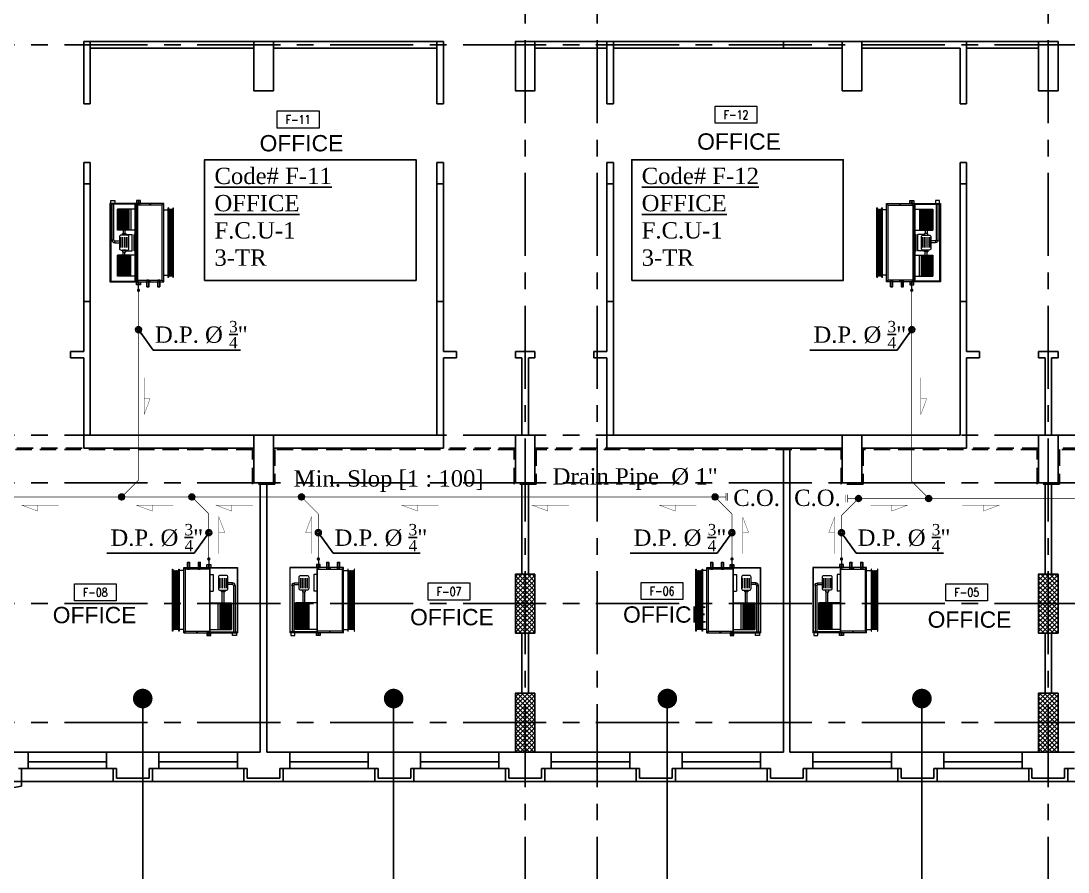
# Model space of a CAD drawing. Extents: x -711 to 2784, y 81 to 852.
# Drawn here: x -693.59 to -677.58, y 127.73 to 140.75 of the extents above; entities that cross this region are included whole.
import ezdxf
from ezdxf.enums import TextEntityAlignment as Align

# ---------------------------------------------------------------- set-up
doc = ezdxf.new("R2010")
doc.units = 0
doc.header["$MEASUREMENT"] = 0
for name, pattern in [('CENTERX2', [101.6, 63.5, -12.7, 12.7, -12.7]), ('DASHDOT', [1, 0.5, -0.25, 0, -0.25]), ('HIDDEN', [0.375, 0.25, -0.125]), ('HIDDEN-Z', [3, 2, -1])]:
    doc.linetypes.add(name, pattern=pattern)
for name, color, linetype in [('01_AC-EQUIP', 206, 'Continuous'), ('AXIS', 1, 'CENTERX2'), ('CH.W.PIPING TEXT', 4, 'Continuous'), ('COL', 2, 'Continuous'), ('COLHATCH', 5, 'Continuous'), ('column', 6, 'Continuous'), ('DRAIN PIPE', 4, 'Continuous'), ('elev', 2, 'Continuous'), ('ELEV1', 7, 'Continuous'), ('FASEL', 253, 'Continuous'), ('M-CH-WP-R', 40, 'HIDDEN-Z'), ('M-CH-WP-S', 142, 'Continuous'), ('M-EQBMNT', 21, 'Continuous'), ('METAL-EDGE', 253, 'Continuous'), ('WALL', 4, 'Continuous'), ('WIN', 5, 'Continuous'), ('ZONE TEXT', 73, 'Continuous')]:
    doc.layers.add(name, color=color, linetype=linetype)
doc.layers.add('A-SYMB-RMNU', color=4, linetype='Continuous', lineweight=9)
doc.styles.add('AC', font='romans.shx', dxfattribs={"height": 0.2})
doc.styles.add('ARABY', font='sosa.shx')
doc.styles.add('ROMANS-TITLE', font='ROMANS.shx', dxfattribs={"width": 0.8})
doc.dimstyles.new('IHAB', dxfattribs={"dimscale": 0, "dimtxt": 0.15, "dimasz": 0.09, "dimexe": 0.18, "dimexo": 0.0625, "dimgap": 0, "dimtad": 0, "dimtih": 1, "dimtoh": 1, "dimzin": 0, "dimdsep": 46, "dimtxsty": 'ARABY', "dimcen": 0.03, "dimse1": 1, "dimse2": 1, "dimclrd": 36, "dimclrt": 42, "dimadec": 0, "dimazin": 0, "dimtfac": 1, "dimtmove": 1, "dimatfit": 3, "dimldrblk": 'ORIGIN', "dimfxl": 1, "dimtolj": 1, "dimtzin": 0, "dimarcsym": 0})

# ---------------------------------------------------------------- blocks, each defined once
blk = doc.blocks.new('A$C224F6469')
at = {"layer": '01_AC-EQUIP', "color": 1, "lineweight": 20}
for p, q in [((0, 0), (1, 0)), ((0, -0.82), (0, 0)), ((1, -0.82), (1, 0)), ((0.007, -0.004), (0.988, -0.004)), ((0.007, -0.42), (0.007, -0.004)), ((0.236, -0.074), (0.236, -0.145)), ((0.263, -0.074), (0.236, -0.074)), ((0.263, -0.074), (0.263, -0.145)), ((0.276, -0.035), (1, -0.035)), ((0.276, -0.061), (0.276, -0.035)), ((0.276, -0.061), (1, -0.061)), ((0.541, -0.42), (0.541, -0.09)), ((0.541, -0.09), (0.949, -0.09)), ((0.541, -0.092), (0.949, -0.092)), ((0.541, -0.094), (0.949, -0.094)), ((0.541, -0.096), (0.949, -0.096)), ((0.541, -0.099), (0.949, -0.099)), ((0.541, -0.103), (0.949, -0.103)), ((0.541, -0.106), (0.949, -0.106)), ((0.541, -0.11), (0.949, -0.11)), ((0.541, -0.115), (0.949, -0.115)), ((0.541, -0.122), (0.949, -0.122)), ((0.541, -0.129), (0.949, -0.129)), ((0.541, -0.138), (0.949, -0.138)), ((0.541, -0.148), (0.949, -0.148)), ((0.541, -0.158), (0.949, -0.158)), ((0.949, -0.42), (0.949, -0.09)), ((0.988, -0.42), (0.988, -0.004)), ((0.32, -0.168), (0.163, -0.168)), ((0.32, -0.194), (0.163, -0.194)), ((0.32, -0.221), (0.163, -0.221)), ((0.32, -0.248), (0.163, -0.248)), ((0.32, -0.274), (0.163, -0.274)), ((0.541, -0.204), (0.376, -0.204)), ((0.541, -0.231), (0.376, -0.231)), ((0.541, -0.168), (0.949, -0.168)), ((0.541, -0.175), (0.949, -0.175)), ((0.541, -0.184), (0.949, -0.184)), ((0.541, -0.194), (0.949, -0.194)), ((0.541, -0.214), (0.949, -0.214)), ((0.541, -0.23), (0.949, -0.23)), ((0.541, -0.25), (0.949, -0.25)), ((0.541, -0.27), (0.949, -0.27)), ((0.949, -0.295), (0.541, -0.295)), ((0, -0.42), (1, -0.42)), ((0.022, -0.425), (0.001, -0.425)), ((0.011, -0.418), (0.011, -0.432)), ((0.109, -0.37), (0.363, -0.37)), ((0.109, -0.42), (0.109, -0.37)), ((0.363, -0.42), (0.363, -0.37)), ((0.978, -0.425), (0.999, -0.425)), ((0.989, -0.418), (0.989, -0.432)), ((0.022, -0.615), (0.001, -0.615)), ((0.011, -0.608), (0.011, -0.622)), ((0.978, -0.615), (0.999, -0.615)), ((0.989, -0.608), (0.989, -0.622)), ((1, -0.82), (0, -0.82)), ((0.022, -0.81), (0.001, -0.81)), ((0.011, -0.803), (0.011, -0.817)), ((0.05, -0.82), (0.05, -0.89)), ((0.95, -0.82), (0.95, -0.89)), ((0.978, -0.81), (0.999, -0.81)), ((0.989, -0.803), (0.989, -0.817))]:
    blk.add_line(p, q, dxfattribs=at)
at = {"layer": '01_AC-EQUIP', "color": 1, "linetype": 'DASHDOT', "lineweight": 20}
blk.add_line((0.541, -0.168), (0.949, -0.168), dxfattribs=at)
at = {"layer": '01_AC-EQUIP', "color": 4, "lineweight": 20}
blk.add_line((-0.128, -0.438), (-0.023, -0.438), dxfattribs=at)
at = {"layer": '01_AC-EQUIP', "color": 2, "lineweight": 20}
for p, q in [((0.047, -0.9), (0.063, -0.895)), ((0.047, -0.9), (0.063, -0.905)), ((0.047, -0.91), (0.063, -0.905)), ((0.047, -0.91), (0.063, -0.915)), ((0.047, -0.92), (0.063, -0.915)), ((0.047, -0.92), (0.063, -0.925)), ((0.047, -0.931), (0.063, -0.925)), ((0.047, -0.931), (0.063, -0.936)), ((0.047, -0.941), (0.063, -0.936)), ((0.047, -0.941), (0.063, -0.946)), ((0.047, -0.951), (0.063, -0.946)), ((0.047, -0.951), (0.063, -0.956)), ((0.047, -0.961), (0.063, -0.956)), ((0.063, -0.905), (0.937, -0.905)), ((0.063, -0.915), (0.937, -0.915)), ((0.063, -0.925), (0.937, -0.925)), ((0.063, -0.936), (0.937, -0.936)), ((0.063, -0.946), (0.937, -0.946)), ((0.063, -0.956), (0.937, -0.956)), ((0.953, -0.9), (0.937, -0.895)), ((0.953, -0.9), (0.937, -0.905)), ((0.953, -0.91), (0.937, -0.905)), ((0.953, -0.91), (0.937, -0.915)), ((0.953, -0.92), (0.937, -0.915)), ((0.953, -0.92), (0.937, -0.925)), ((0.953, -0.931), (0.937, -0.925)), ((0.953, -0.931), (0.937, -0.936)), ((0.953, -0.941), (0.937, -0.936)), ((0.953, -0.941), (0.937, -0.946)), ((0.953, -0.951), (0.937, -0.946)), ((0.953, -0.951), (0.937, -0.956)), ((0.953, -0.961), (0.937, -0.956)), ((0.047, -0.961), (0.063, -0.966)), ((0.047, -0.971), (0.063, -0.966)), ((0.047, -0.971), (0.063, -0.976)), ((0.047, -0.981), (0.063, -0.976)), ((0.047, -0.981), (0.063, -0.987)), ((0.063, -0.966), (0.937, -0.966)), ((0.063, -0.976), (0.937, -0.976)), ((0.953, -0.961), (0.937, -0.966)), ((0.953, -0.971), (0.937, -0.966)), ((0.953, -0.971), (0.937, -0.976)), ((0.953, -0.981), (0.937, -0.976)), ((0.953, -0.981), (0.937, -0.987))]:
    blk.add_line(p, q, dxfattribs=at)
at = {"layer": '01_AC-EQUIP', "color": 1, "lineweight": 20}
blk.add_lwpolyline([(0.324, -0.145), (0.149, -0.145, 0.414214), (0.122, -0.171), (0.122, -0.264, 0.414214), (0.149, -0.291), (0.324, -0.291, 0.414214), (0.351, -0.264), (0.351, -0.171, 0.414214)], format="xyb", close=True, dxfattribs=at)
for points in [[(1.044, -0.076), (1, -0.076), (1, -0.016), (1.044, -0.016)], [(0.351, -0.193), (0.376, -0.193), (0.376, -0.243), (0.351, -0.243)], [(-0.044, -0.407), (0, -0.407), (0, -0.467), (-0.044, -0.467)], [(0.025, -0.8), (0.975, -0.8), (0.975, -0.42), (0.025, -0.42)], [(1.044, -0.407), (1, -0.407), (1, -0.467), (1.044, -0.467)]]:
    blk.add_lwpolyline(points, close=True, dxfattribs=at)
at = {"layer": '01_AC-EQUIP', "color": 4, "lineweight": 20, "const_width": 0.0252}
blk.add_lwpolyline([(-0.126, -0.45, 1), (-0.131, -0.425, 1)], format="xyb", close=True, dxfattribs=at)
at = {"layer": '01_AC-EQUIP', "color": 2, "lineweight": 20}
for points in [[(0.975, -0.89), (0.975, -0.895), (0.025, -0.895), (0.025, -0.89)], [(0.975, -0.987), (0.975, -0.992), (0.025, -0.992), (0.025, -0.987)]]:
    blk.add_lwpolyline(points, close=True, dxfattribs=at)
at = {"layer": '01_AC-EQUIP', "color": 1, "lineweight": 20}
for centre in [(-0.023, -0.438), (1.023, -0.438)]:
    blk.add_circle(centre, 0.00932, dxfattribs=at)
for radius in [0.0399, 0.0133]:
    blk.add_arc((0.276, -0.074), radius, 90.0006, 180.0006, dxfattribs=at)
at = {"layer": '01_AC-EQUIP', "color": 1, "lineweight": 20, "extrusion": (0, 0, -1)}
for centre, major_axis, start_param, end_param in [((0.011, -0.425), (-0.00827, 0), -1.570796, 4.712389), ((0.011, -0.425), (-0.0047, 0), 3.141593, 9.424778), ((0.011, -0.615), (-0.00827, 0), -1.570796, 4.712389), ((0.011, -0.615), (-0.0047, 0), 3.141593, 9.424778), ((0.011, -0.81), (-0.00827, 0), -1.570796, 4.712389), ((0.011, -0.81), (-0.0047, 0), 3.141593, 9.424778)]:
    blk.add_ellipse(centre, major_axis=major_axis, ratio=0.646018, start_param=start_param, end_param=end_param, dxfattribs=at)
at = {"layer": '01_AC-EQUIP', "color": 1, "lineweight": 20}
for centre, major_axis, start_param, end_param in [((0.989, -0.425), (0.00827, 0), -1.570796, 4.712389), ((0.989, -0.425), (0.0047, 0), 3.141593, 9.424778), ((0.989, -0.615), (0.00827, 0), -1.570796, 4.712389), ((0.989, -0.615), (0.0047, 0), 3.141593, 9.424778), ((0.989, -0.81), (0.00827, 0), -1.570796, 4.712389), ((0.989, -0.81), (0.0047, 0), 3.141593, 9.424778)]:
    blk.add_ellipse(centre, major_axis=major_axis, ratio=0.646018, start_param=start_param, end_param=end_param, dxfattribs=at)
at = {"layer": 'M-CH-WP-R', "color": 6, "linetype": 'ByBlock', "ltscale": 1.5}
blk.add_lwpolyline([(0.025, -0.762), (0.025, -0.732), (-0.075, -0.732), (-0.075, -0.762)], close=True, dxfattribs=at)
at = {"layer": 'M-CH-WP-S', "color": 5, "linetype": 'ByBlock', "ltscale": 1.5}
blk.add_lwpolyline([(0.025, -0.597), (0.025, -0.567), (-0.075, -0.567), (-0.075, -0.597)], close=True, dxfattribs=at)
at = {"layer": 'M-EQBMNT', "color": 21, "linetype": 'ByBlock', "ltscale": 1.5}
blk.add_line((0.541, -0.09), (0.949, -0.09), dxfattribs=at)
blk = doc.blocks.new('A$C069E27EC')
at = {"layer": '01_AC-EQUIP', "color": 2, "linetype": 'Continuous'}
for p, q in [((0, 0), (0, -130)), ((1, 0.3), (0.5, -1.3)), ((1, 0.3), (1.5, -1.3)), ((2, 0.3), (1.5, -1.3)), ((2, 0.3), (2.5, -1.3)), ((3, 0.3), (2.5, -1.3)), ((3, 0.3), (3.6, -1.3)), ((4.1, 0.3), (3.6, -1.3)), ((4.1, 0.3), (4.6, -1.3)), ((5.1, 0.3), (4.6, -1.3)), ((5.1, 0.3), (5.6, -1.3)), ((6.1, 0.3), (5.6, -1.3)), ((6.1, 0.3), (6.6, -1.3)), ((7.1, 0.3), (6.6, -1.3)), ((7.1, 0.3), (7.6, -1.3)), ((8.1, 0.3), (7.6, -1.3)), ((8.1, 0.3), (8.6, -1.3)), ((9.2, 0.3), (8.6, -1.3)), ((9.2, 0.3), (9.7, -1.3)), ((1.5, -128.7), (1.5, -1.3)), ((2.5, -128.7), (2.5, -1.3)), ((3.6, -128.7), (3.6, -1.3)), ((4.6, -128.7), (4.6, -1.3)), ((5.6, -128.7), (5.6, -1.3)), ((6.6, -128.7), (6.6, -1.3)), ((7.6, -128.7), (7.6, -1.3)), ((8.6, -128.7), (8.6, -1.3)), ((1, -130.3), (0.5, -128.7)), ((1, -130.3), (1.5, -128.7)), ((2, -130.3), (1.5, -128.7)), ((2, -130.3), (2.5, -128.7)), ((3, -130.3), (2.5, -128.7)), ((3, -130.3), (3.6, -128.7)), ((4.1, -130.3), (3.6, -128.7)), ((4.1, -130.3), (4.6, -128.7)), ((5.1, -130.3), (4.6, -128.7)), ((5.1, -130.3), (5.6, -128.7)), ((6.1, -130.3), (5.6, -128.7)), ((6.1, -130.3), (6.6, -128.7)), ((7.1, -130.3), (6.6, -128.7)), ((7.1, -130.3), (7.6, -128.7)), ((8.1, -130.3), (7.6, -128.7)), ((8.1, -130.3), (8.6, -128.7)), ((9.2, -130.3), (8.6, -128.7)), ((9.2, -130.3), (9.7, -128.7))]:
    blk.add_line(p, q, dxfattribs=at)
for points in [[(0, 2.5), (0.5, 2.5), (0.5, -132.5), (0, -132.5)], [(9.7, 2.5), (10.2, 2.5), (10.2, -132.5), (9.7, -132.5)]]:
    blk.add_lwpolyline(points, close=True, dxfattribs=at)
blk = doc.blocks.new('A$C7CD32F90')
at = {"layer": '01_AC-EQUIP', "color": 1, "lineweight": 20}
for p, q in [((0.089, -0.4), (0.089, -0.116)), ((0.408, -0.116), (0.089, -0.116)), ((0.408, -0.117), (0.089, -0.117)), ((0.408, -0.119), (0.089, -0.119)), ((0.408, -0.122), (0.089, -0.122)), ((0.408, -0.125), (0.089, -0.125)), ((0.408, -0.128), (0.089, -0.128)), ((0.408, -0.132), (0.089, -0.132)), ((0.408, -0.136), (0.089, -0.136)), ((0.408, -0.141), (0.089, -0.141)), ((0.408, -0.148), (0.089, -0.148)), ((0.408, -0.155), (0.089, -0.155)), ((0.408, -0.4), (0.408, -0.116)), ((0.599, -0.074), (0.599, -0.145)), ((0.626, -0.074), (0.599, -0.074)), ((0.626, -0.074), (0.626, -0.145)), ((0.639, -0.035), (1.2, -0.035)), ((0.639, -0.061), (0.639, -0.035)), ((0.639, -0.061), (1.2, -0.061)), ((0.791, -0.4), (0.791, -0.116)), ((0.791, -0.116), (1.11, -0.116)), ((0.791, -0.117), (1.11, -0.117)), ((0.791, -0.119), (1.11, -0.119)), ((0.791, -0.122), (1.11, -0.122)), ((0.791, -0.125), (1.11, -0.125)), ((0.791, -0.128), (1.11, -0.128)), ((0.791, -0.132), (1.11, -0.132)), ((0.791, -0.136), (1.11, -0.136)), ((0.791, -0.141), (1.11, -0.141)), ((0.791, -0.148), (1.11, -0.148)), ((0.791, -0.155), (1.11, -0.155)), ((1.11, -0.4), (1.11, -0.116)), ((0.408, -0.164), (0.089, -0.164)), ((0.408, -0.173), (0.089, -0.173)), ((0.408, -0.183), (0.089, -0.183)), ((0.408, -0.193), (0.089, -0.193)), ((0.408, -0.201), (0.089, -0.201)), ((0.408, -0.209), (0.089, -0.209)), ((0.408, -0.219), (0.089, -0.219)), ((0.408, -0.229), (0.089, -0.229)), ((0.408, -0.239), (0.089, -0.239)), ((0.408, -0.255), (0.089, -0.255)), ((0.408, -0.275), (0.089, -0.275)), ((0.408, -0.295), (0.089, -0.295)), ((0.408, -0.204), (0.46, -0.204)), ((0.408, -0.231), (0.46, -0.231)), ((0.472, -0.243), (0.472, -0.343)), ((0.683, -0.168), (0.526, -0.168)), ((0.683, -0.194), (0.526, -0.194)), ((0.683, -0.221), (0.526, -0.221)), ((0.683, -0.248), (0.526, -0.248)), ((0.683, -0.274), (0.526, -0.274)), ((0.726, -0.243), (0.726, -0.343)), ((0.791, -0.204), (0.739, -0.204)), ((0.791, -0.231), (0.739, -0.231)), ((0.791, -0.164), (1.11, -0.164)), ((0.791, -0.173), (1.11, -0.173)), ((0.791, -0.183), (1.11, -0.183)), ((0.791, -0.193), (1.11, -0.193)), ((0.791, -0.201), (1.11, -0.201)), ((0.791, -0.209), (1.11, -0.209)), ((0.791, -0.219), (1.11, -0.219)), ((0.791, -0.229), (1.11, -0.229)), ((0.791, -0.239), (1.11, -0.239)), ((0.791, -0.255), (1.11, -0.255)), ((0.791, -0.275), (1.11, -0.275)), ((0.791, -0.295), (1.11, -0.295)), ((0.022, -0.425), (0.001, -0.425)), ((0.011, -0.418), (0.011, -0.432)), ((0.089, -0.321), (0.408, -0.321)), ((0.472, -0.343), (0.726, -0.343)), ((0.472, -0.37), (0.726, -0.37)), ((0.472, -0.4), (0.472, -0.37)), ((0.726, -0.4), (0.726, -0.37)), ((1.11, -0.321), (0.791, -0.321)), ((1.178, -0.425), (1.199, -0.425)), ((1.189, -0.418), (1.189, -0.432)), ((0.022, -0.615), (0.001, -0.615)), ((0.011, -0.608), (0.011, -0.622)), ((1.178, -0.615), (1.199, -0.615)), ((1.189, -0.608), (1.189, -0.622)), ((0.022, -0.81), (0.001, -0.81)), ((0.011, -0.803), (0.011, -0.817)), ((0.1, -0.824), (0.1, -0.89)), ((1.1, -0.824), (1.1, -0.89)), ((1.178, -0.81), (1.199, -0.81)), ((1.189, -0.803), (1.189, -0.817))]:
    blk.add_line(p, q, dxfattribs=at)
at = {"layer": '01_AC-EQUIP', "color": 1, "linetype": 'DASHDOT', "lineweight": 20}
for p, q in [((0.408, -0.193), (0.089, -0.193)), ((0.791, -0.193), (1.11, -0.193))]:
    blk.add_line(p, q, dxfattribs=at)
at = {"layer": '01_AC-EQUIP', "color": 4, "lineweight": 20}
blk.add_line((-0.128, -0.438), (-0.023, -0.438), dxfattribs=at)
at = {"layer": '01_AC-EQUIP', "color": 1, "lineweight": 20}
for points in [[(0, -0.4), (1.2, -0.4), (1.2, 0), (0, 0)], [(0.012, -0.388), (1.188, -0.388), (1.188, -0.012), (0.012, -0.012)], [(1.244, -0.076), (1.2, -0.076), (1.2, -0.016), (1.244, -0.016)], [(0.485, -0.193), (0.46, -0.193), (0.46, -0.243), (0.485, -0.243)], [(0.714, -0.193), (0.739, -0.193), (0.739, -0.243), (0.714, -0.243)], [(-0.044, -0.407), (0, -0.407), (0, -0.467), (-0.044, -0.467)], [(1.2, -0.4), (0, -0.4), (0, -0.824), (1.2, -0.824)], [(1.175, -0.42), (0.024, -0.42), (0.024, -0.8), (1.175, -0.8)], [(1.244, -0.407), (1.2, -0.407), (1.2, -0.467), (1.244, -0.467)]]:
    blk.add_lwpolyline(points, close=True, dxfattribs=at)
blk.add_lwpolyline([(0.687, -0.145), (0.511, -0.145, 0.414214), (0.485, -0.171), (0.485, -0.264, 0.414214), (0.511, -0.291), (0.687, -0.291, 0.414214), (0.714, -0.264), (0.714, -0.171, 0.414214)], format="xyb", close=True, dxfattribs=at)
at = {"layer": '01_AC-EQUIP', "color": 4, "lineweight": 20, "const_width": 0.0252}
blk.add_lwpolyline([(-0.126, -0.45, 1), (-0.131, -0.425, 1)], format="xyb", close=True, dxfattribs=at)
at = {"layer": '01_AC-EQUIP', "color": 1, "lineweight": 20}
for centre in [(-0.023, -0.438), (1.223, -0.438)]:
    blk.add_circle(centre, 0.00932, dxfattribs=at)
for radius in [0.0399, 0.0133]:
    blk.add_arc((0.639, -0.074), radius, 90.0006, 180.0006, dxfattribs=at)
at = {"layer": '01_AC-EQUIP', "color": 1, "lineweight": 20, "extrusion": (0, 0, -1)}
for centre, major_axis, start_param, end_param in [((0.011, -0.425), (-0.00827, 0), -1.570796, 4.712389), ((0.011, -0.425), (-0.0047, 0), 3.141593, 9.424778), ((0.011, -0.615), (-0.00827, 0), -1.570796, 4.712389), ((0.011, -0.615), (-0.0047, 0), 3.141593, 9.424778), ((0.011, -0.81), (-0.00827, 0), -1.570796, 4.712389), ((0.011, -0.81), (-0.0047, 0), 3.141593, 9.424778)]:
    blk.add_ellipse(centre, major_axis=major_axis, ratio=0.646018, start_param=start_param, end_param=end_param, dxfattribs=at)
at = {"layer": '01_AC-EQUIP', "color": 1, "lineweight": 20}
for centre, major_axis, start_param, end_param in [((1.189, -0.425), (0.00827, 0), -1.570796, 4.712389), ((1.189, -0.425), (0.0047, 0), 3.141593, 9.424778), ((1.189, -0.615), (0.00827, 0), -1.570796, 4.712389), ((1.189, -0.615), (0.0047, 0), 3.141593, 9.424778), ((1.189, -0.81), (0.00827, 0), -1.570796, 4.712389), ((1.189, -0.81), (0.0047, 0), 3.141593, 9.424778)]:
    blk.add_ellipse(centre, major_axis=major_axis, ratio=0.646018, start_param=start_param, end_param=end_param, dxfattribs=at)
at = {"layer": 'M-CH-WP-R', "color": 6, "linetype": 'ByBlock', "ltscale": 1.5}
blk.add_lwpolyline([(0.025, -0.762), (0.025, -0.732), (-0.075, -0.732), (-0.075, -0.762)], close=True, dxfattribs=at)
at = {"layer": 'M-CH-WP-S', "color": 5, "linetype": 'ByBlock', "ltscale": 1.5}
blk.add_lwpolyline([(0.025, -0.597), (0.025, -0.567), (-0.075, -0.567), (-0.075, -0.597)], close=True, dxfattribs=at)
at = {"layer": 'M-EQBMNT', "color": 21, "linetype": 'ByBlock', "ltscale": 1.5}
for p, q in [((0.408, -0.116), (0.089, -0.116)), ((0.791, -0.116), (1.11, -0.116))]:
    blk.add_line(p, q, dxfattribs=at)
at = {"layer": '01_AC-EQUIP', "color": 1, "lineweight": 20, "xscale": 0.00784765227677817, "yscale": 0.00784765227677817, "zscale": 0.00784765227677817, "rotation": 270}
blk.add_blockref('A$C069E27EC', (1.11, -0.89), dxfattribs=at)
blk = doc.blocks.new('DOT')
at = {"color": 0, "linetype": 'ByBlock'}
blk.add_line((-0.5, 0), (-1, 0), dxfattribs=at)
at = {"color": 0, "linetype": 'ByBlock', "const_width": 0.5}
blk.add_lwpolyline([(-0.25, 0, 1), (0.25, 0, 1)], format="xyb", close=True, dxfattribs=at)
blk = doc.blocks.new('A-ROOM')
at = {"layer": 'A-SYMB-RMNU'}
blk.add_lwpolyline([(-425, 175), (425, 175), (425, -175), (-425, -175)], close=True, dxfattribs=at)
at = {"layer": 'A-SYMB-RMNU', "style": 'ROMANS-TITLE', "width": 0.8}
blk.add_attdef('ROOM-NO', text='', height=175, dxfattribs=at).set_placement((0, 0), align=Align.MIDDLE)

msp = doc.modelspace()

# ---------------------------------------------------------------- hatches: boundary and pattern name
at = {"layer": 'COLHATCH', "linetype": 'Continuous'}
h = msp.add_hatch(dxfattribs=at)
h.set_pattern_fill('_USER', color=252, scale=0.05, angle=45, style=0, double=1, pattern_type=0)
h.set_pattern_definition([(45, (-481.988946, -26.312867), (-0.035355339, 0.035355339), []), (135, (-481.988946, -26.312867), (-0.035355339, -0.035355339), [])])
h.paths.add_polyline_path([(-661.549, 151.267), (-661.849, 151.267), (-661.849, 150.367), (-661.549, 150.367)])
h.paths.add_polyline_path([(-659.549, 151.267), (-660.349, 151.267), (-660.349, 150.967), (-659.549, 150.967)])
h.paths.add_polyline_path([(-657.599, 149.267), (-657.899, 149.267), (-657.899, 148.667), (-657.599, 148.667)])
h.paths.add_polyline_path([(-657.199, 145.687), (-657.999, 145.687), (-657.999, 145.387), (-657.199, 145.387)])
h.paths.add_polyline_path([(-659.749, 145.687), (-660.549, 145.687), (-660.549, 145.387), (-659.749, 145.387)])
h.paths.add_polyline_path([(-659.649, 140.637), (-660.549, 140.637), (-660.549, 140.337), (-659.649, 140.337)])
h.paths.add_polyline_path([(-657.199, 140.687), (-657.999, 140.687), (-657.999, 140.387), (-657.199, 140.387)])
h.paths.add_polyline_path([(-659.456, 134.417), (-660.556, 134.417), (-660.556, 134.117), (-659.703, 134.117, -0.011587), (-659.719, 133.431), (-659.47, 133.421, 0.01656)])
h.paths.add_polyline_path([(-659.651, 131.687), (-659.904, 131.687, -0.040808), (-660.493, 129.348), (-660.256, 129.267, 0.04151)])
h.paths.add_polyline_path([(-661.549, 132.287), (-661.849, 132.287), (-661.849, 131.387), (-661.549, 131.387)])
h.paths.add_polyline_path([(-665.679, 132.287), (-666.079, 132.287), (-666.079, 131.387), (-665.679, 131.387)])
h.paths.add_polyline_path([(-669.479, 132.287), (-669.929, 132.287), (-669.929, 131.387), (-669.479, 131.387)])
h.paths.add_polyline_path([(-669.729, 130.467), (-670.029, 130.467), (-670.029, 129.567), (-669.729, 129.567)])
h.paths.add_polyline_path([(-677.729, 132.287), (-678.029, 132.287), (-678.029, 131.387), (-677.729, 131.387)])
h.paths.add_polyline_path([(-677.729, 130.467), (-678.029, 130.467), (-678.029, 129.567), (-677.729, 129.567)])
h.paths.add_polyline_path([(-685.729, 132.287), (-686.029, 132.287), (-686.029, 131.387), (-685.729, 131.387)])
h.paths.add_polyline_path([(-685.729, 130.467), (-686.029, 130.467), (-686.029, 129.567), (-685.729, 129.567)])
h.paths.add_polyline_path([(-693.829, 132.287), (-694.279, 132.287), (-694.279, 131.387), (-693.828, 131.387)])
h.paths.add_polyline_path([(-693.729, 130.467), (-694.029, 130.467), (-694.029, 129.567), (-693.729, 129.567)])
h.paths.add_polyline_path([(-697.679, 132.287), (-698.079, 132.287), (-698.079, 131.387), (-697.679, 131.387)])
h.paths.add_polyline_path([(-701.909, 132.287), (-702.209, 132.287), (-702.209, 131.387), (-701.909, 131.387)])
h.paths.add_polyline_path([(-703.201, 134.417), (-704.301, 134.417, 0.01656), (-704.288, 133.421), (-704.039, 133.431, -0.011587), (-704.054, 134.117), (-703.201, 134.117)])
h.paths.add_polyline_path([(-703.854, 131.687), (-704.107, 131.687, 0.04151), (-703.502, 129.267), (-703.265, 129.348, -0.040808)])
h.paths.add_polyline_path([(-703.209, 140.637), (-704.109, 140.637), (-704.109, 140.337), (-703.209, 140.337)])
h.paths.add_polyline_path([(-705.759, 140.687), (-706.559, 140.687), (-706.559, 140.387), (-705.759, 140.387)])
h.paths.add_polyline_path([(-705.759, 145.687), (-706.559, 145.687), (-706.559, 145.387), (-705.759, 145.387)])
h.paths.add_polyline_path([(-703.209, 145.687), (-704.009, 145.687), (-704.009, 145.387), (-703.209, 145.387)])
h.paths.add_polyline_path([(-705.859, 149.267), (-706.159, 149.267), (-706.159, 148.667), (-705.859, 148.667)])
h.paths.add_polyline_path([(-703.409, 151.267), (-704.209, 151.267), (-704.209, 150.967), (-703.409, 150.967)])
h.paths.add_polyline_path([(-701.909, 151.267), (-702.209, 151.267), (-702.209, 150.367), (-701.909, 150.367)])
h.paths.add_polyline_path([(-697.629, 151.267), (-698.029, 151.267), (-698.029, 150.367), (-697.629, 150.367)])
h.paths.add_polyline_path([(-693.829, 151.267), (-694.279, 151.267), (-694.279, 150.367), (-693.829, 150.367)])
h.paths.add_polyline_path([(-684.479, 153.467), (-684.779, 153.467), (-684.779, 152.867), (-684.479, 152.867)])
h.paths.add_polyline_path([(-684.479, 150.967), (-679.379, 150.967), (-679.379, 149.517), (-679.079, 149.517), (-679.079, 151.267), (-684.779, 151.267), (-684.779, 149.517), (-684.479, 149.517)])
h.paths.add_polyline_path([(-677.729, 153.467), (-678.029, 153.467), (-678.029, 152.867), (-677.729, 152.867)])
h.paths.add_polyline_path([(-677.729, 150.117), (-678.029, 150.117), (-678.029, 149.517), (-677.729, 149.517)])
h.paths.add_polyline_path([(-669.479, 151.267), (-669.929, 151.267), (-669.929, 150.367), (-669.479, 150.367)])
at = {"layer": 'DRAIN PIPE', "linetype": 'Continuous'}
for points in [[(-692.095, 133.47, 1), (-692.005, 133.47, 1)], [(-691.02, 133.47, 1), (-690.931, 133.47, 1)], [(-689.345, 133.47, 1), (-689.255, 133.47, 1)], [(-683.02, 133.47, 1), (-682.931, 133.47, 1)], [(-680.827, 133.447, 1), (-680.738, 133.447, 1)], [(-679.752, 133.447, 1), (-679.663, 133.447, 1)]]:
    msp.add_hatch(color=2, dxfattribs=at).paths.add_polyline_path(points)

# ---------------------------------------------------------------- linework, layer by layer
at = {"layer": 'AXIS', "color": 252, "linetype": 'CENTERX2', "ltscale": 0.02}
for p, q in [((-685.879, 156.716), (-685.879, 124.268)), ((-684.779, 156.716), (-684.779, 124.268)), ((-677.879, 156.716), (-677.879, 124.268)), ((-655.078, 140.387), (-708.68, 140.387)), ((-655.078, 134.417), (-708.68, 134.417)), ((-655.078, 133.687), (-708.68, 133.687)), ((-655.078, 131.837), (-708.68, 131.837)), ((-655.078, 130.017), (-708.68, 130.017))]:
    msp.add_line(p, q, dxfattribs=at)
at = {"layer": 'CH.W.PIPING TEXT', "color": 34, "linetype": 'Continuous'}
for points in [[(-690.781, 136.783), (-687.548, 136.783), (-687.548, 138.631), (-690.781, 138.631)], [(-684.248, 136.783), (-681.015, 136.783), (-681.015, 138.631), (-684.248, 138.631)]]:
    msp.add_lwpolyline(points, close=True, dxfattribs=at)
at = {"layer": 'COL', "color": 252, "linetype": 'Continuous'}
for points in [[(-689.729, 140.437), (-690.029, 140.437), (-690.029, 139.687), (-689.729, 139.687)], [(-685.729, 140.437), (-686.029, 140.437), (-686.029, 139.687), (-685.729, 139.687)], [(-680.729, 140.437), (-681.029, 140.437), (-681.029, 139.687), (-680.729, 139.687)], [(-677.729, 140.437), (-678.029, 140.437), (-678.029, 139.687), (-677.729, 139.687)], [(-689.729, 134.417), (-690.029, 134.417), (-690.029, 133.687), (-689.729, 133.687)], [(-685.729, 134.417), (-686.029, 134.417), (-686.029, 133.687), (-685.729, 133.687)], [(-681.029, 133.687), (-680.729, 133.687), (-680.729, 134.417), (-681.029, 134.417)], [(-677.729, 134.417), (-678.029, 134.417), (-678.029, 133.687), (-677.729, 133.687)]]:
    msp.add_lwpolyline(points, close=True, dxfattribs=at)
at = {"layer": 'column'}
for points in [[(-685.729, 132.287), (-686.029, 132.287), (-686.029, 131.387), (-685.729, 131.387)], [(-677.729, 132.287), (-678.029, 132.287), (-678.029, 131.387), (-677.729, 131.387)], [(-685.729, 130.467), (-686.029, 130.467), (-686.029, 129.567), (-685.729, 129.567)], [(-677.729, 130.467), (-678.029, 130.467), (-678.029, 129.567), (-677.729, 129.567)]]:
    msp.add_lwpolyline(points, close=True, dxfattribs=at)
at = {"layer": 'DRAIN PIPE', "color": 6, "const_width": 0.01}
for points in [[(-691.791, 136.741), (-691.791, 133.729)], [(-679.967, 136.741), (-679.967, 133.706)], [(-691.791, 133.729), (-692.05, 133.47)], [(-679.967, 133.706), (-679.708, 133.447)], [(-682.81, 133.47), (-702.165, 133.47)], [(-690.717, 133.211), (-690.975, 133.47)], [(-689.041, 133.211), (-689.3, 133.47)], [(-682.717, 133.211), (-682.975, 133.47)], [(-682.81, 133.529), (-682.81, 133.411)], [(-682.783, 133.529), (-682.783, 133.411)], [(-681.041, 133.188), (-680.782, 133.447)], [(-680.975, 133.506), (-680.975, 133.388)], [(-680.948, 133.506), (-680.948, 133.388)], [(-680.948, 133.447), (-661.611, 133.447)], [(-690.717, 132.416), (-690.717, 133.211)], [(-689.041, 132.416), (-689.041, 133.211)], [(-682.717, 132.416), (-682.717, 133.211)], [(-681.041, 132.416), (-681.041, 133.188)]]:
    msp.add_lwpolyline(points, dxfattribs=at)
at = {"layer": 'DRAIN PIPE', "color": 2, "linetype": 'Continuous', "const_width": 0.005}
for points in [[(-691.704, 135.296), (-691.704, 134.736), (-691.615, 134.971), (-691.704, 134.971)], [(-679.827, 135.296), (-679.827, 134.736), (-679.738, 134.971), (-679.827, 134.971)], [(-693.012, 133.343), (-693.572, 133.343), (-693.337, 133.254), (-693.337, 133.343)], [(-691.259, 133.343), (-691.819, 133.343), (-691.584, 133.254), (-691.584, 133.343)], [(-690.043, 133.343), (-690.603, 133.343), (-690.369, 133.254), (-690.369, 133.343)], [(-687.2, 133.343), (-687.76, 133.343), (-687.525, 133.254), (-687.525, 133.343)], [(-685.207, 133.343), (-685.767, 133.343), (-685.532, 133.254), (-685.532, 133.343)], [(-683.261, 133.343), (-683.821, 133.343), (-683.586, 133.254), (-683.586, 133.343)], [(-680.597, 133.343), (-680.037, 133.343), (-680.272, 133.254), (-680.272, 133.343)], [(-679.193, 133.343), (-678.633, 133.343), (-678.868, 133.254), (-678.868, 133.343)], [(-690.562, 132.603), (-690.562, 133.163), (-690.473, 132.928), (-690.562, 132.928)], [(-689.147, 132.603), (-689.147, 133.163), (-689.235, 132.928), (-689.147, 132.928)], [(-682.552, 132.603), (-682.552, 133.163), (-682.463, 132.928), (-682.552, 132.928)], [(-681.147, 132.603), (-681.147, 133.163), (-681.235, 132.928), (-681.147, 132.928)]]:
    msp.add_lwpolyline(points, dxfattribs=at)
at = {"layer": 'DRAIN PIPE', "color": 2, "linetype": 'Continuous'}
for centre in [(-692.05, 133.47), (-690.975, 133.47), (-689.3, 133.47), (-682.975, 133.47), (-680.782, 133.447), (-679.708, 133.447)]:
    msp.add_circle(centre, 0.0448, dxfattribs=at)
at = {"layer": 'elev', "color": 252}
for p, q in [((-685.729, 140.437), (-684.629, 140.437)), ((-678.029, 140.437), (-679.129, 140.437)), ((-685.729, 140.337), (-684.629, 140.337)), ((-678.029, 140.337), (-679.129, 140.337)), ((-693.579, 129.044), (-693.579, 129.117)), ((-693.579, 129.117), (-692.179, 129.117)), ((-691.579, 129.117), (-690.179, 129.117)), ((-689.579, 129.117), (-688.179, 129.117)), ((-687.579, 129.117), (-686.179, 129.117)), ((-685.579, 129.117), (-684.179, 129.117)), ((-683.579, 129.117), (-682.179, 129.117)), ((-680.179, 129.117), (-681.579, 129.117)), ((-678.179, 129.117), (-679.579, 129.117)), ((-676.179, 129.117), (-677.579, 129.117)), ((-693.579, 129.044), (-700.179, 127.88))]:
    msp.add_line(p, q, dxfattribs=at)
at = {"layer": 'ELEV1'}
for p, q in [((-693.479, 129.317), (-692.279, 129.317)), ((-691.479, 129.317), (-690.279, 129.317)), ((-689.479, 129.317), (-688.279, 129.317)), ((-687.479, 129.317), (-686.279, 129.317)), ((-685.479, 129.317), (-684.279, 129.317)), ((-683.479, 129.317), (-682.279, 129.317)), ((-680.279, 129.317), (-681.479, 129.317)), ((-678.279, 129.317), (-679.479, 129.317))]:
    msp.add_line(p, q, dxfattribs=at)
at = {"layer": 'FASEL', "linetype": 'HIDDEN'}
for points in [[(-674.029, 134.217), (-677.729, 134.217), (-677.729, 133.687), (-678.029, 133.687), (-678.029, 134.217), (-680.729, 134.217), (-680.729, 133.687), (-681.029, 133.687), (-681.029, 134.217), (-685.729, 134.217), (-685.729, 133.687), (-686.029, 133.687), (-686.029, 134.217), (-689.729, 134.217), (-689.729, 133.687), (-690.029, 133.687), (-690.029, 134.217), (-693.729, 134.217)], [(-674.049, 134.197), (-677.709, 134.197), (-677.709, 133.667), (-678.049, 133.667), (-678.049, 134.197), (-680.709, 134.197), (-680.709, 133.667), (-681.049, 133.667), (-681.049, 134.197), (-685.709, 134.197), (-685.709, 133.667), (-686.049, 133.667), (-686.049, 134.197), (-689.709, 134.197), (-689.709, 133.667), (-690.049, 133.667), (-690.049, 134.197), (-693.709, 134.197)]]:
    msp.add_lwpolyline(points, dxfattribs=at)
at = {"layer": 'METAL-EDGE', "linetype": 'Continuous'}
for p, q in [((-693.629, 129.317), (-693.579, 129.317)), ((-692.179, 129.317), (-692.129, 129.317)), ((-692.129, 129.317), (-692.129, 129.167)), ((-691.629, 129.167), (-691.629, 129.317)), ((-691.629, 129.317), (-691.579, 129.317)), ((-690.179, 129.317), (-690.129, 129.317)), ((-690.129, 129.317), (-690.129, 129.167)), ((-689.629, 129.167), (-689.629, 129.317)), ((-689.629, 129.317), (-689.579, 129.317)), ((-688.179, 129.317), (-688.129, 129.317)), ((-688.129, 129.317), (-688.129, 129.167)), ((-687.629, 129.167), (-687.629, 129.317)), ((-687.629, 129.317), (-687.579, 129.317)), ((-686.179, 129.317), (-686.129, 129.317)), ((-686.129, 129.317), (-686.129, 129.167)), ((-685.629, 129.167), (-685.629, 129.317)), ((-685.629, 129.317), (-685.579, 129.317)), ((-684.179, 129.317), (-684.129, 129.317)), ((-684.129, 129.317), (-684.129, 129.167)), ((-683.629, 129.167), (-683.629, 129.317)), ((-683.629, 129.317), (-683.579, 129.317)), ((-682.179, 129.317), (-682.129, 129.317)), ((-682.129, 129.317), (-682.129, 129.167)), ((-681.629, 129.167), (-681.629, 129.317)), ((-681.629, 129.317), (-681.579, 129.317)), ((-680.179, 129.317), (-680.129, 129.317)), ((-680.129, 129.317), (-680.129, 129.167)), ((-679.629, 129.167), (-679.629, 129.317)), ((-679.629, 129.317), (-679.579, 129.317)), ((-678.179, 129.317), (-678.129, 129.317)), ((-678.129, 129.317), (-678.129, 129.167)), ((-677.629, 129.167), (-677.629, 129.317)), ((-677.629, 129.317), (-677.579, 129.317)), ((-692.129, 129.167), (-691.629, 129.167)), ((-690.129, 129.167), (-689.629, 129.167)), ((-688.129, 129.167), (-687.629, 129.167)), ((-686.129, 129.167), (-685.629, 129.167)), ((-684.129, 129.167), (-683.629, 129.167)), ((-682.129, 129.167), (-681.629, 129.167)), ((-680.129, 129.167), (-679.629, 129.167)), ((-678.129, 129.167), (-677.629, 129.167))]:
    msp.add_line(p, q, dxfattribs=at)
at = {"layer": 'WALL', "color": 252, "linetype": 'Continuous'}
for p, q in [((-692.629, 140.437), (-692.629, 139.487)), ((-692.529, 140.437), (-692.629, 140.437)), ((-692.529, 140.437), (-692.529, 139.487)), ((-690.029, 139.687), (-690.029, 140.437)), ((-689.729, 140.437), (-690.029, 140.437)), ((-689.729, 140.437), (-689.729, 139.687)), ((-687.229, 140.437), (-687.229, 139.487)), ((-687.129, 140.437), (-687.229, 140.437)), ((-687.129, 140.437), (-687.129, 139.487)), ((-684.629, 140.437), (-684.629, 139.487)), ((-684.529, 140.437), (-684.629, 140.437)), ((-684.529, 140.437), (-684.529, 139.487)), ((-679.129, 140.437), (-681.929, 140.437)), ((-681.929, 140.337), (-681.929, 140.437)), ((-679.129, 140.437), (-679.129, 139.487)), ((-681.029, 140.337), (-681.929, 140.337)), ((-681.029, 139.687), (-681.029, 140.337)), ((-679.229, 140.337), (-680.729, 140.337)), ((-680.729, 140.337), (-680.729, 139.687)), ((-679.229, 140.337), (-679.229, 139.487)), ((-689.729, 139.687), (-690.029, 139.687)), ((-680.729, 139.687), (-681.029, 139.687)), ((-692.529, 139.487), (-692.629, 139.487)), ((-687.229, 139.487), (-687.129, 139.487)), ((-684.529, 139.487), (-684.629, 139.487)), ((-679.229, 139.487), (-679.129, 139.487)), ((-692.529, 138.587), (-692.629, 138.587)), ((-692.629, 138.587), (-692.629, 138.262)), ((-692.529, 138.587), (-692.529, 138.262)), ((-687.229, 138.587), (-687.129, 138.587)), ((-687.229, 138.587), (-687.229, 138.262)), ((-687.129, 138.587), (-687.129, 138.262)), ((-684.529, 138.587), (-684.629, 138.587)), ((-684.629, 138.587), (-684.629, 138.262)), ((-684.529, 138.587), (-684.529, 138.262)), ((-679.229, 138.587), (-679.129, 138.587)), ((-679.229, 138.587), (-679.229, 138.262)), ((-679.129, 138.587), (-679.129, 138.262)), ((-692.529, 138.262), (-692.629, 138.262)), ((-687.229, 138.262), (-687.129, 138.262)), ((-684.529, 138.262), (-684.629, 138.262)), ((-679.229, 138.262), (-679.129, 138.262)), ((-692.529, 136.462), (-692.629, 136.462)), ((-692.629, 136.462), (-692.629, 135.697)), ((-692.529, 136.462), (-692.529, 134.417)), ((-687.229, 136.462), (-687.129, 136.462)), ((-687.229, 136.462), (-687.229, 134.417)), ((-687.129, 136.462), (-687.129, 135.697)), ((-684.529, 136.462), (-684.629, 136.462)), ((-684.629, 136.462), (-684.629, 135.697)), ((-684.529, 136.462), (-684.529, 134.417)), ((-679.229, 136.462), (-679.129, 136.462)), ((-679.229, 136.462), (-679.229, 134.417)), ((-679.129, 136.462), (-679.129, 135.697)), ((-692.629, 135.697), (-692.829, 135.697)), ((-692.829, 135.597), (-692.829, 135.697)), ((-686.929, 135.697), (-687.129, 135.697)), ((-686.929, 135.597), (-686.929, 135.697)), ((-686.029, 135.597), (-686.029, 135.697)), ((-685.729, 135.697), (-686.029, 135.697)), ((-685.729, 135.597), (-685.729, 135.697)), ((-684.629, 135.697), (-684.829, 135.697)), ((-684.829, 135.597), (-684.829, 135.697)), ((-678.929, 135.697), (-679.129, 135.697)), ((-678.929, 135.597), (-678.929, 135.697)), ((-678.029, 135.597), (-678.029, 135.697)), ((-677.729, 135.697), (-678.029, 135.697)), ((-677.729, 135.597), (-677.729, 135.697)), ((-692.629, 135.597), (-692.829, 135.597)), ((-692.629, 135.597), (-692.629, 134.217)), ((-687.129, 135.597), (-687.129, 134.217)), ((-686.929, 135.597), (-687.129, 135.597)), ((-685.929, 135.597), (-686.029, 135.597)), ((-685.929, 135.597), (-685.929, 134.417)), ((-685.829, 135.597), (-685.829, 134.417)), ((-685.729, 135.597), (-685.829, 135.597)), ((-684.629, 135.597), (-684.829, 135.597)), ((-684.629, 135.597), (-684.629, 134.217)), ((-679.129, 135.597), (-679.129, 134.217)), ((-678.929, 135.597), (-679.129, 135.597)), ((-677.929, 135.597), (-678.029, 135.597)), ((-677.929, 135.597), (-677.929, 134.417)), ((-677.829, 135.597), (-677.829, 134.417)), ((-677.729, 135.597), (-677.829, 135.597)), ((-692.529, 134.417), (-687.229, 134.417)), ((-686.029, 133.687), (-686.029, 134.417)), ((-686.029, 134.417), (-685.929, 134.417)), ((-685.829, 134.417), (-685.729, 134.417)), ((-685.729, 134.417), (-685.729, 133.687)), ((-679.229, 134.417), (-684.529, 134.417)), ((-678.029, 133.687), (-678.029, 134.417)), ((-678.029, 134.417), (-677.929, 134.417)), ((-677.829, 134.417), (-677.729, 134.417)), ((-677.729, 134.417), (-677.729, 133.687)), ((-692.629, 134.217), (-690.029, 134.217)), ((-690.029, 133.687), (-690.029, 134.217)), ((-689.729, 134.217), (-689.729, 133.687)), ((-689.729, 134.217), (-687.129, 134.217)), ((-681.029, 134.217), (-684.629, 134.217)), ((-681.929, 129.567), (-681.929, 134.197)), ((-681.929, 134.197), (-681.829, 134.197)), ((-681.829, 129.567), (-681.829, 134.197)), ((-681.029, 134.217), (-681.029, 133.687)), ((-680.729, 133.687), (-680.729, 134.217)), ((-679.129, 134.217), (-680.729, 134.217)), ((-689.729, 133.687), (-690.029, 133.687)), ((-689.929, 133.667), (-689.929, 129.567)), ((-689.929, 133.667), (-689.829, 133.667)), ((-689.829, 133.667), (-689.829, 129.567)), ((-685.729, 133.687), (-686.029, 133.687)), ((-685.829, 133.667), (-685.929, 133.667)), ((-685.929, 133.667), (-685.929, 132.287)), ((-685.829, 133.667), (-685.829, 132.287)), ((-681.029, 133.687), (-680.729, 133.687)), ((-677.729, 133.687), (-678.029, 133.687)), ((-677.829, 133.667), (-677.929, 133.667)), ((-677.929, 133.667), (-677.929, 132.287)), ((-677.829, 133.667), (-677.829, 132.287)), ((-685.929, 132.287), (-686.029, 132.287)), ((-686.029, 132.287), (-686.029, 131.387)), ((-685.729, 132.287), (-685.829, 132.287)), ((-685.729, 131.387), (-685.729, 132.287)), ((-678.029, 131.387), (-678.029, 132.287)), ((-678.029, 132.287), (-677.929, 132.287)), ((-677.829, 132.287), (-677.729, 132.287)), ((-677.729, 132.287), (-677.729, 131.387)), ((-686.029, 131.387), (-685.929, 131.387)), ((-685.929, 131.387), (-685.929, 130.467)), ((-685.829, 131.387), (-685.729, 131.387)), ((-685.829, 131.387), (-685.829, 130.467)), ((-677.929, 131.387), (-678.029, 131.387)), ((-677.929, 131.387), (-677.929, 130.467)), ((-677.729, 131.387), (-677.829, 131.387)), ((-677.829, 131.387), (-677.829, 130.467)), ((-685.929, 130.467), (-686.029, 130.467)), ((-686.029, 130.467), (-686.029, 129.567)), ((-685.729, 130.467), (-685.829, 130.467)), ((-685.729, 129.567), (-685.729, 130.467)), ((-677.929, 130.467), (-678.029, 130.467)), ((-678.029, 130.467), (-678.029, 129.567)), ((-677.729, 130.467), (-677.829, 130.467)), ((-677.729, 129.567), (-677.729, 130.467)), ((-693.729, 129.567), (-693.479, 129.567)), ((-693.479, 129.317), (-693.479, 129.567)), ((-692.279, 129.567), (-691.479, 129.567)), ((-692.279, 129.317), (-692.279, 129.567)), ((-691.479, 129.317), (-691.479, 129.567)), ((-690.279, 129.567), (-689.929, 129.567)), ((-690.279, 129.317), (-690.279, 129.567)), ((-689.829, 129.567), (-689.479, 129.567)), ((-689.479, 129.317), (-689.479, 129.567)), ((-688.279, 129.567), (-687.479, 129.567)), ((-688.279, 129.567), (-688.279, 129.317)), ((-687.479, 129.317), (-687.479, 129.567)), ((-686.279, 129.567), (-686.029, 129.567)), ((-686.279, 129.567), (-686.279, 129.317)), ((-685.729, 129.567), (-685.479, 129.567)), ((-685.479, 129.317), (-685.479, 129.567)), ((-684.279, 129.567), (-683.479, 129.567)), ((-684.279, 129.567), (-684.279, 129.317)), ((-683.479, 129.317), (-683.479, 129.567)), ((-682.279, 129.567), (-681.929, 129.567)), ((-682.279, 129.567), (-682.279, 129.317)), ((-681.479, 129.567), (-681.829, 129.567)), ((-681.479, 129.567), (-681.479, 129.317)), ((-679.479, 129.567), (-680.279, 129.567)), ((-680.279, 129.317), (-680.279, 129.567)), ((-679.479, 129.567), (-679.479, 129.317)), ((-678.029, 129.567), (-678.279, 129.567)), ((-678.279, 129.317), (-678.279, 129.567)), ((-677.479, 129.567), (-677.729, 129.567)), ((-693.579, 129.317), (-693.479, 129.317)), ((-693.579, 129.317), (-693.579, 129.117)), ((-692.179, 129.317), (-692.279, 129.317)), ((-692.179, 129.117), (-692.179, 129.317)), ((-691.579, 129.317), (-691.479, 129.317)), ((-691.579, 129.317), (-691.579, 129.117)), ((-690.179, 129.317), (-690.279, 129.317)), ((-690.179, 129.117), (-690.179, 129.317)), ((-689.579, 129.317), (-689.479, 129.317)), ((-689.579, 129.317), (-689.579, 129.117)), ((-688.279, 129.317), (-688.179, 129.317)), ((-688.179, 129.317), (-688.179, 129.117)), ((-687.579, 129.317), (-687.479, 129.317)), ((-687.579, 129.317), (-687.579, 129.117)), ((-686.279, 129.317), (-686.179, 129.317)), ((-686.179, 129.317), (-686.179, 129.117)), ((-685.579, 129.317), (-685.579, 129.117)), ((-685.579, 129.317), (-685.479, 129.317)), ((-684.179, 129.317), (-684.279, 129.317)), ((-684.179, 129.317), (-684.179, 129.117)), ((-683.579, 129.117), (-683.579, 129.317)), ((-683.579, 129.317), (-683.479, 129.317)), ((-682.279, 129.317), (-682.179, 129.317)), ((-682.179, 129.117), (-682.179, 129.317)), ((-681.579, 129.117), (-681.579, 129.317)), ((-681.479, 129.317), (-681.579, 129.317)), ((-680.179, 129.317), (-680.279, 129.317)), ((-680.179, 129.117), (-680.179, 129.317)), ((-679.579, 129.317), (-679.579, 129.117)), ((-679.579, 129.317), (-679.479, 129.317)), ((-678.179, 129.317), (-678.279, 129.317)), ((-678.179, 129.317), (-678.179, 129.117)), ((-677.579, 129.317), (-677.579, 129.117)), ((-677.479, 129.317), (-677.579, 129.317)), ((-694.179, 129.117), (-693.579, 129.117)), ((-692.179, 129.117), (-691.579, 129.117)), ((-690.179, 129.117), (-689.579, 129.117)), ((-688.179, 129.117), (-687.579, 129.117)), ((-686.179, 129.117), (-685.579, 129.117)), ((-684.179, 129.117), (-683.579, 129.117)), ((-682.179, 129.117), (-681.879, 129.117)), ((-681.579, 129.117), (-681.879, 129.117)), ((-679.579, 129.117), (-680.179, 129.117)), ((-677.579, 129.117), (-678.179, 129.117))]:
    msp.add_line(p, q, dxfattribs=at)
for points in [[(-685.729, 140.437), (-686.029, 140.437), (-686.029, 139.687), (-685.729, 139.687)], [(-677.729, 140.437), (-678.029, 140.437), (-678.029, 139.687), (-677.729, 139.687)]]:
    msp.add_lwpolyline(points, close=True, dxfattribs=at)
at = {"layer": 'WIN', "color": 252}
for p, q in [((-690.029, 140.437), (-692.529, 140.437)), ((-687.229, 140.437), (-689.729, 140.437)), ((-681.929, 140.437), (-684.529, 140.437)), ((-690.029, 140.337), (-692.529, 140.337)), ((-687.229, 140.337), (-689.729, 140.337)), ((-681.929, 140.337), (-684.529, 140.337)), ((-692.629, 138.262), (-692.629, 136.462)), ((-692.529, 138.262), (-692.529, 136.462)), ((-687.229, 138.262), (-687.229, 136.462)), ((-687.129, 138.262), (-687.129, 136.462)), ((-684.629, 138.262), (-684.629, 136.462)), ((-684.529, 138.262), (-684.529, 136.462)), ((-679.229, 138.262), (-679.229, 136.462)), ((-679.129, 138.262), (-679.129, 136.462)), ((-693.479, 129.567), (-692.279, 129.567)), ((-691.479, 129.567), (-690.279, 129.567)), ((-689.479, 129.567), (-688.279, 129.567)), ((-687.479, 129.567), (-686.279, 129.567)), ((-685.479, 129.567), (-684.279, 129.567)), ((-683.479, 129.567), (-682.279, 129.567)), ((-680.279, 129.567), (-681.479, 129.567)), ((-678.279, 129.567), (-679.479, 129.567)), ((-693.479, 129.417), (-692.279, 129.417)), ((-691.479, 129.417), (-690.279, 129.417)), ((-689.479, 129.417), (-688.279, 129.417)), ((-687.479, 129.417), (-686.279, 129.417)), ((-685.479, 129.417), (-684.279, 129.417)), ((-683.479, 129.417), (-682.279, 129.417)), ((-680.279, 129.417), (-681.479, 129.417)), ((-678.279, 129.417), (-679.479, 129.417))]:
    msp.add_line(p, q, dxfattribs=at)

# ---------------------------------------------------------------- block references
at = {"layer": '01_AC-EQUIP'}
for name, p, rotation in [('A$C7CD32F90', (-692.229, 136.762), 90), ('A$C224F6469', (-690.279, 132.392), 270), ('A$C224F6469', (-682.279, 132.392), 270)]:
    msp.add_blockref(name, p, dxfattribs=dict(at, rotation=rotation))
at = {"layer": '01_AC-EQUIP', "xscale": -1}
for name, p, rotation in [('A$C7CD32F90', (-679.529, 136.762), 270), ('A$C224F6469', (-689.479, 132.392), 90), ('A$C224F6469', (-681.479, 132.392), 90)]:
    msp.add_blockref(name, p, dxfattribs=dict(at, rotation=rotation))
at = {"layer": 'A-SYMB-RMNU', "xscale": 0.0007500000000391083, "yscale": 0.0007500000000106866, "zscale": 0.00075}
for p, values in [((-689.35, 139.245), {'ROOM-NO': 'F-11'}), ((-682.654, 139.319), {'ROOM-NO': 'F-12'}), ((-692.453, 132.011), {'ROOM-NO': 'F-08'}), ((-687.042, 132.022), {'ROOM-NO': 'F-07'}), ((-683.784, 132.03), {'ROOM-NO': 'F-06'}), ((-679.126, 132.011), {'ROOM-NO': 'F-05'})]:
    msp.add_blockref('A-ROOM', p, dxfattribs=at).add_auto_attribs(values)

# ---------------------------------------------------------------- texts
at = {"layer": 'CH.W.PIPING TEXT', "color": 47, "linetype": 'Continuous', "char_height": 0.25, "width": 3.95146, "attachment_point": 7, "style": 'AC'}
for s, insert in [('\\A1;{\\fTimes New Roman|b0|i0|c0|p18;\\L\\C3;Code# F-11\\POFFICE\\P\\l\\C256;F.C.U-1\\C34;\\P3-TR}', (-690.63, 137.004)), ('\\A1;{\\fTimes New Roman|b0|i0|c0|p18;\\L\\C3;Code# F-12\\POFFICE\\P\\l\\C256;F.C.U-1\\C34;\\P3-TR}', (-684.097, 137.004))]:
    msp.add_mtext(s, dxfattribs=dict(at, insert=insert))
at = {"layer": 'DRAIN PIPE', "color": 6, "char_height": 0.25, "width": 10.22534, "attachment_point": 1, "style": 'AC'}
for s, insert in [('\\A1;{\\fTimes New Roman|b0|i0|c0|p18;\\C5;D.P. %%C \\H0.7x;\\S3/4;\\H1.429x;"}', (-691.54, 136.164)), ('\\A1;{\\fTimes New Roman|b0|i0|c0|p18;\\C5;D.P. %%C \\H0.7x;\\S3/4;\\H1.429x;"}', (-681.471, 136.164)), ('\\A1;{\\fTimes New Roman|b0|i0|c0|p18;\\C5;Drain Pipe  %%C 1"}', (-685.458, 133.91)), ('\\A1;{\\fTimes New Roman|b0|i0|c0|p18;\\C5;C.O.}', (-682.696, 133.582)), ('\\A1;{\\fTimes New Roman|b0|i0|c0|p18;\\C5;C.O.}', (-681.766, 133.582)), ('\\A1;{\\fTimes New Roman|b0|i0|c0|p18;\\C5;D.P. %%C \\H0.7x;\\S3/4;\\H1.429x;"}', (-692.221, 133.057)), ('\\A1;{\\fTimes New Roman|b0|i0|c0|p18;\\C5;D.P. %%C \\H0.7x;\\S3/4;\\H1.429x;"}', (-688.794, 133.057)), ('\\A1;{\\fTimes New Roman|b0|i0|c0|p18;\\C5;D.P. %%C \\H0.7x;\\S3/4;\\H1.429x;"}', (-684.221, 133.057)), ('\\A1;{\\fTimes New Roman|b0|i0|c0|p18;\\C5;D.P. %%C \\H0.7x;\\S3/4;\\H1.429x;"}', (-680.794, 133.057))]:
    msp.add_mtext(s, dxfattribs=dict(at, insert=insert))
at = {"layer": 'DRAIN PIPE', "color": 2, "insert": (-689.419, 133.878), "char_height": 0.25, "width": 10.22534, "attachment_point": 1, "style": 'AC'}
msp.add_mtext('\\A1;{\\fTimes New Roman|b0|i0|c0|p18;Min. Slop [1 : 100]}', dxfattribs=at)
at = {"layer": 'ZONE TEXT', "linetype": 'Continuous', "char_height": 0.25, "width": 3.29288, "attachment_point": 1, "style": 'AC'}
for insert in [(-689.94, 139.008), (-683.249, 139.034), (-693.103, 131.788), (-684.382, 131.796), (-687.639, 131.756), (-679.724, 131.719)]:
    msp.add_mtext('{\\fArial|b0|i0|c0|p34;OFFICE}', dxfattribs=dict(at, insert=insert))

# ---------------------------------------------------------------- leaders
at = {"layer": 'CH.W.PIPING TEXT', "color": 47, "linetype": 'Continuous'}
for points in [[(-691.727, 130.385), (-691.727, 127.084)], [(-687.89, 130.385), (-687.89, 127.084)], [(-683.705, 130.385), (-683.705, 127.084)], [(-679.812, 130.385), (-679.812, 127.084)]]:
    msp.add_leader(points, dimstyle='IHAB', override={"dimscale": 1, "dimasz": 0.3, "dimclrd": 47, "dimldrblk": 'DOT'}, dxfattribs=at)
at = {"layer": 'DRAIN PIPE', "color": 6}
for points in [[(-691.791, 136.03), (-691.567, 135.715), (-690.234, 135.715)], [(-679.967, 136.03), (-680.191, 135.715), (-681.524, 135.715)], [(-690.717, 132.923), (-690.941, 132.609), (-692.274, 132.609)], [(-689.041, 132.923), (-688.817, 132.609), (-687.484, 132.609)], [(-682.717, 132.923), (-682.941, 132.609), (-684.274, 132.609)], [(-681.041, 132.923), (-680.817, 132.609), (-679.484, 132.609)]]:
    msp.add_leader(points, dimstyle='IHAB', override={"dimscale": 1, "dimldrblk": 'Origin2'}, dxfattribs=at)

doc.saveas('drawing.dxf')
